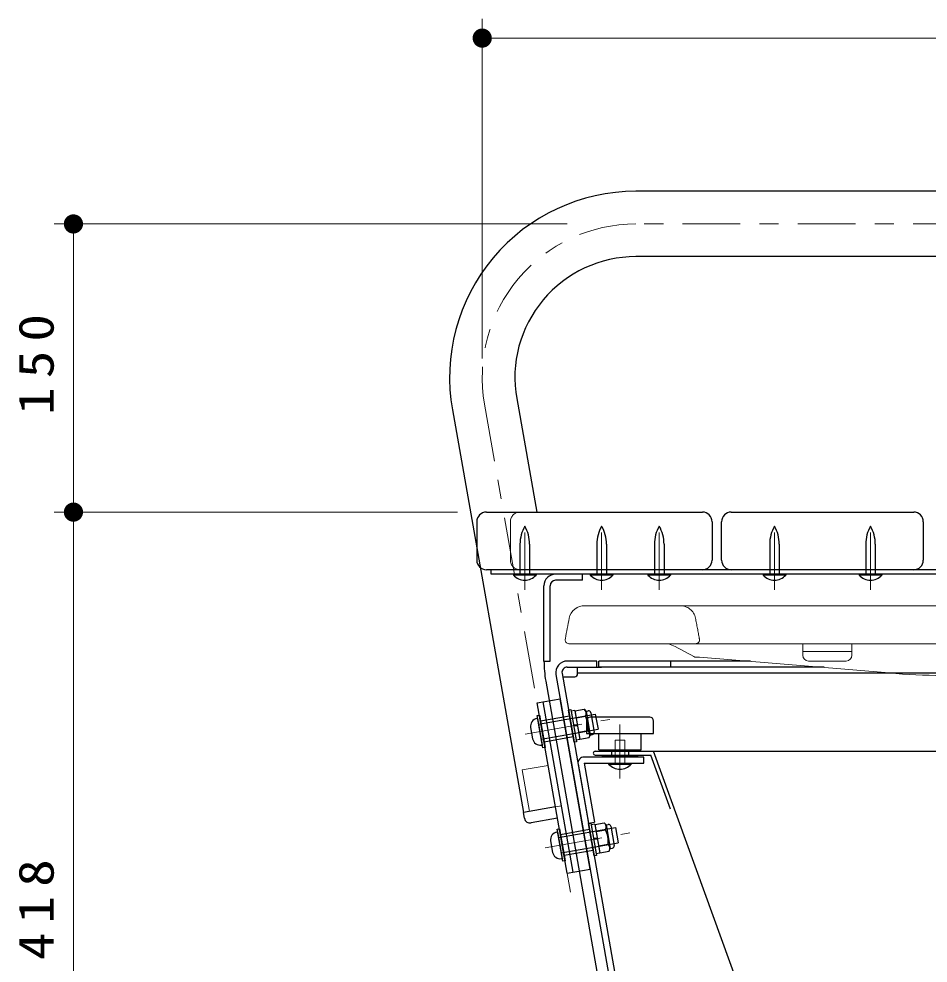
# Model space of a CAD drawing. Units: millimetres on the paper, scale 1:10. Extents: x -385 to 0, y -5 to 267.
# Drawn here: x -280.37 to -233.03, y 110.28 to 159.43 of the extents above; entities that cross this region are included whole.
import ezdxf

# ---------------------------------------------------------------- set-up
doc = ezdxf.new("R2010")
doc.units = ezdxf.units.MM
doc.linetypes.add('USER1', pattern=[4.5, 2.5, -2])
doc.linetypes.add('USER2', pattern=[6, 3, -1, 1, -1])
doc.layers.add('LY_1', color=7, linetype='Continuous', lineweight=13)
doc.styles.add('ＭＳ ゴシック', font='')
doc.styles.get('ＭＳ ゴシック').set_extended_font_data('MS Gothic')

# ---------------------------------------------------------------- blocks, each defined once
blk = doc.blocks.new('filled_dot')
at = {"color": 0, "linetype": 'Continuous', "lineweight": -2, "const_width": 1.25}
blk.add_lwpolyline([(-0.625, 0, 1), (0.625, 0, 1)], format="xyb", close=True, dxfattribs=at)

msp = doc.modelspace()

# ---------------------------------------------------------------- linework, layer by layer
at = {"layer": 'LY_1'}
for p, q in [((-256.246, 141.757), (-256.246, 159.431)), ((-256.246, 158.431), (-198.813, 158.431)), ((-251.831, 148.757), (-278.53, 148.757)), ((-277.53, 133.757), (-277.53, 148.757)), ((-257.53, 133.757), (-278.53, 133.757)), ((-277.53, 92.007), (-277.53, 133.757)), ((-250.899, 128.88), (-222.8, 128.88)), ((-215.978, 126.907), (-251.73, 126.907)), ((-239.558, 126.502), (-239.558, 126.907)), ((-237, 126.507), (-237, 126.907)), ((-237, 126.507), (-239.558, 126.507)), ((-239.558, 126.307), (-239.558, 126.502)), ((-237, 126.307), (-237, 126.507)), ((-244.93, 126.207), (-245.13, 126.207)), ((-235.055, 125.385), (-244.93, 126.207)), ((-237.3, 126.007), (-239.258, 126.007))]:
    msp.add_line(p, q, dxfattribs=at)
at = {"layer": 'LY_1', "lineweight": 25}
for p, q in [((-206.813, 150.457), (-248.246, 150.457)), ((-206.813, 147.057), (-248.246, 147.057)), ((-254.45, 139.663), (-253.409, 133.757)), ((-257.799, 139.073), (-254.103, 118.114)), ((-254.28, 132.093), (-254.28, 130.527)), ((-253.78, 132.093), (-253.78, 130.527)), ((-250.28, 132.093), (-250.28, 130.527)), ((-249.78, 132.093), (-249.78, 130.527)), ((-247.28, 132.093), (-247.28, 130.527)), ((-246.78, 132.093), (-246.78, 130.527)), ((-241.28, 132.093), (-241.28, 130.527)), ((-240.78, 132.093), (-240.78, 130.527)), ((-236.28, 132.093), (-236.28, 130.527)), ((-235.78, 132.093), (-235.78, 130.527)), ((-253.44, 130.527), (-254.62, 130.527)), ((-254.62, 130.527), (-254.62, 130.477)), ((-253.44, 130.477), (-254.62, 130.477)), ((-253.44, 130.527), (-253.44, 130.477)), ((-249.44, 130.527), (-250.62, 130.527)), ((-250.62, 130.527), (-250.62, 130.477)), ((-249.44, 130.477), (-250.62, 130.477)), ((-249.44, 130.527), (-249.44, 130.477)), ((-246.44, 130.527), (-247.62, 130.527)), ((-247.62, 130.527), (-247.62, 130.477)), ((-246.44, 130.477), (-247.62, 130.477)), ((-246.44, 130.527), (-246.44, 130.477)), ((-240.44, 130.527), (-241.62, 130.527)), ((-241.62, 130.527), (-241.62, 130.477)), ((-240.44, 130.477), (-241.62, 130.477)), ((-240.44, 130.527), (-240.44, 130.477)), ((-235.44, 130.527), (-236.62, 130.527)), ((-236.62, 130.527), (-236.62, 130.477)), ((-235.44, 130.477), (-236.62, 130.477)), ((-235.44, 130.527), (-235.44, 130.477)), ((-253.384, 123.826), (-252.182, 124.038)), ((-251.506, 115.018), (-253.069, 123.882)), ((-250.62, 115.175), (-252.182, 124.038)), ((-251.821, 114.963), (-253.384, 123.826)), ((-251.754, 123.453), (-251.636, 123.474)), ((-251.459, 121.779), (-251.754, 123.453)), ((-251.636, 123.474), (-251.341, 121.8)), ((-251.425, 123.43), (-251.622, 123.395)), ((-251.622, 123.395), (-251.355, 121.879)), ((-251.425, 123.43), (-251.158, 121.913)), ((-251.422, 123.411), (-250.932, 123.497)), ((-251.422, 123.411), (-251.161, 121.933)), ((-250.932, 123.497), (-250.839, 123.386)), ((-250.839, 123.386), (-250.726, 123.406)), ((-250.839, 123.386), (-250.622, 122.155)), ((-253.402, 123.01), (-253.363, 123.017)), ((-253.389, 123.165), (-253.271, 123.186)), ((-253.094, 121.491), (-253.389, 123.165)), ((-253.363, 123.017), (-253.12, 121.639)), ((-253.311, 122.722), (-250.357, 123.243)), ((-253.271, 123.186), (-252.976, 121.512)), ((-253.219, 122.89), (-251.702, 123.158)), ((-251.357, 123.041), (-250.867, 123.128)), ((-250.823, 122.882), (-250.823, 122.232)), ((-247.523, 123.082), (-250.623, 123.082)), ((-250.592, 123.313), (-250.415, 122.308)), ((-250.357, 123.243), (-250.218, 122.455)), ((-247.323, 122.232), (-247.323, 122.882)), ((-253.727, 122.547), (-253.623, 121.956)), ((-253.172, 121.934), (-250.218, 122.455)), ((-251.292, 122.672), (-251.498, 122.69)), ((-251.282, 122.619), (-251.489, 122.637)), ((-251.226, 122.302), (-250.737, 122.389)), ((-253.028, 121.807), (-251.511, 122.075)), ((-251.158, 121.913), (-251.355, 121.879)), ((-251.161, 121.933), (-250.671, 122.019)), ((-250.823, 122.232), (-247.323, 122.232)), ((-250.671, 122.019), (-250.622, 122.155)), ((-250.622, 122.155), (-250.509, 122.175)), ((-250.173, 121.382), (-250.173, 122.232)), ((-247.973, 121.382), (-247.973, 122.232)), ((-253.159, 121.632), (-253.12, 121.639)), ((-252.976, 121.512), (-253.094, 121.491)), ((-251.341, 121.8), (-251.459, 121.779)), ((-250.173, 121.382), (-247.973, 121.382)), ((-250.013, 121.382), (-248.133, 121.382)), ((-250.013, 121.032), (-248.133, 121.032)), ((-249.513, 121.382), (-249.513, 121.032)), ((-248.633, 121.382), (-248.633, 121.032)), ((-249.663, 120.687), (-248.483, 120.687)), ((-249.663, 120.687), (-249.663, 120.637)), ((-249.663, 120.637), (-248.483, 120.637)), ((-248.483, 120.687), (-248.483, 120.637)), ((-252.429, 118.41), (-254.103, 118.114)), ((-254.051, 117.819), (-254.103, 118.114)), ((-252.325, 117.819), (-253.703, 117.576)), ((-250.712, 117.544), (-250.594, 117.565)), ((-250.417, 115.87), (-250.712, 117.544)), ((-250.594, 117.565), (-250.299, 115.891)), ((-250.383, 117.521), (-250.58, 117.487)), ((-250.58, 117.487), (-250.313, 115.97)), ((-250.383, 117.521), (-250.116, 116.005)), ((-250.38, 117.502), (-249.89, 117.588)), ((-250.38, 117.502), (-250.119, 116.024)), ((-249.89, 117.588), (-249.797, 117.477)), ((-249.797, 117.477), (-249.684, 117.497)), ((-249.797, 117.477), (-249.58, 116.246)), ((-252.361, 117.102), (-252.321, 117.108)), ((-252.347, 117.256), (-252.229, 117.277)), ((-252.052, 115.582), (-252.347, 117.256)), ((-252.321, 117.108), (-252.078, 115.73)), ((-252.269, 116.813), (-249.315, 117.334)), ((-252.229, 117.277), (-251.934, 115.603)), ((-252.177, 116.982), (-250.66, 117.249)), ((-250.315, 117.133), (-249.825, 117.219)), ((-249.55, 117.404), (-249.373, 116.4)), ((-249.315, 117.334), (-249.176, 116.546)), ((-252.685, 116.638), (-252.581, 116.047)), ((-252.13, 116.025), (-249.176, 116.546)), ((-250.25, 116.763), (-250.456, 116.781)), ((-250.24, 116.71), (-250.447, 116.728)), ((-251.986, 115.898), (-250.469, 116.166)), ((-250.116, 116.005), (-250.313, 115.97)), ((-250.185, 116.393), (-249.695, 116.48)), ((-250.119, 116.024), (-249.629, 116.11)), ((-249.629, 116.11), (-249.58, 116.246)), ((-249.58, 116.246), (-249.467, 116.266)), ((-252.118, 115.723), (-252.078, 115.73)), ((-251.934, 115.603), (-252.052, 115.582)), ((-250.299, 115.891), (-250.417, 115.87)), ((-251.821, 114.963), (-250.62, 115.175))]:
    msp.add_line(p, q, dxfattribs=at)
at = {"layer": 'LY_1', "linetype": 'USER2'}
for p, q in [((-206.813, 148.757), (-248.246, 148.757)), ((-256.124, 139.368), (-251.645, 113.966)), ((-254.03, 129.704), (-254.03, 133.347)), ((-250.03, 129.704), (-250.03, 133.347)), ((-247.03, 129.704), (-247.03, 133.347)), ((-241.03, 129.704), (-241.03, 133.347)), ((-236.03, 129.704), (-236.03, 133.347)), ((-254.012, 122.192), (-249.61, 122.968)), ((-249.073, 122.71), (-249.073, 119.885)), ((-252.97, 116.283), (-248.569, 117.059))]:
    msp.add_line(p, q, dxfattribs=at)
at = {"layer": 'LY_1', "color": 40, "lineweight": 25}
for p, q in [((-256.03, 133.757), (-244.78, 133.757)), ((-243.28, 133.757), (-233.78, 133.757)), ((-256.53, 133.257), (-256.53, 131.257)), ((-244.28, 133.257), (-244.28, 131.257)), ((-243.78, 131.257), (-243.78, 133.257)), ((-233.28, 133.257), (-233.28, 131.257)), ((-244.78, 130.757), (-256.03, 130.757)), ((-233.78, 130.757), (-243.28, 130.757))]:
    msp.add_line(p, q, dxfattribs=at)
at = {"layer": 'LY_1', "color": 40, "linetype": 'USER1'}
msp.add_line((-254.78, 133.257), (-254.78, 131.257), dxfattribs=at)
at = {"layer": 'LY_1', "color": 5, "lineweight": 25}
for p, q in [((-255.78, 130.527), (-255.78, 130.757)), ((-199.28, 130.757), (-255.78, 130.757)), ((-227.53, 130.527), (-255.78, 130.527)), ((-251.03, 130.207), (-251.03, 130.527)), ((-253.03, 126.007), (-253.03, 129.927)), ((-252.71, 126.007), (-252.71, 129.927)), ((-251.03, 130.207), (-252.43, 130.207)), ((-253.03, 126.007), (-252.71, 126.007)), ((-252.939, 124.966), (-247.507, 94.16))]:
    msp.add_line(p, q, dxfattribs=at)
at = {"layer": 'LY_1', "color": 5, "linetype": 'USER1'}
msp.add_line((-254.03, 130.527), (-254.03, 130.757), dxfattribs=at)
at = {"layer": 'LY_1', "color": 3, "lineweight": 25}
for p, q in [((-250.28, 126.007), (-251.815, 126.007)), ((-250.28, 125.687), (-250.28, 126.007)), ((-252.091, 125.363), (-246.307, 92.559)), ((-251.815, 125.687), (-250.03, 125.687)), ((-251.28, 125.337), (-251.28, 125.687)), ((-228.03, 125.367), (-251.28, 125.367)), ((-252.406, 125.308), (-246.622, 92.503)), ((-252.06, 125.187), (-251.43, 125.187)), ((-247.823, 121.007), (-250.942, 121.007)), ((-247.823, 120.687), (-247.823, 121.007)), ((-251.257, 120.632), (-250.715, 117.561)), ((-250.942, 120.687), (-247.823, 120.687)), ((-250.942, 120.687), (-250.4, 117.616)), ((-250.715, 117.561), (-250.4, 117.616))]:
    msp.add_line(p, q, dxfattribs=at)
at = {"layer": 'LY_1', "color": 4, "lineweight": 25}
for p, q in [((-250.18, 125.687), (-250.18, 126.007)), ((-242.28, 126.007), (-250.18, 126.007)), ((-246.43, 125.687), (-246.43, 126.007)), ((-238.44, 125.687), (-250.18, 125.687))]:
    msp.add_line(p, q, dxfattribs=at)
at = {"layer": 'LY_1', "linetype": 'USER1'}
for p, q in [((-249.323, 121.887), (-249.323, 120.687)), ((-249.323, 121.887), (-248.823, 121.887)), ((-248.823, 121.887), (-248.823, 120.687)), ((-252.811, 120.576), (-254.17, 120.337)), ((-253.788, 118.17), (-254.17, 120.337)), ((-252.429, 118.41), (-252.114, 118.465))]:
    msp.add_line(p, q, dxfattribs=at)
at = {"layer": 'LY_1', "color": 32, "lineweight": 25}
for p, q in [((-250.367, 121.307), (-204.693, 121.307)), ((-250.367, 121.107), (-247.467, 121.107)), ((-246.444, 118.287), (-247.467, 121.107)), ((-242.766, 108.73), (-247.326, 121.307))]:
    msp.add_line(p, q, dxfattribs=at)
at = {"layer": 'LY_1', "lineweight": 25}
for centre, radius, start, end in [((-248.246, 140.757), 9.7, 90, 190), ((-248.246, 140.757), 6.3, 90, 190), ((-252.409, 132.093), 1.871, 150.0371, 180), ((-255.65, 132.093), 1.871, 0, 29.9629), ((-248.409, 132.093), 1.871, 150.0371, 180), ((-251.65, 132.093), 1.871, 0, 29.9629), ((-245.409, 132.093), 1.871, 150.0371, 180), ((-248.65, 132.093), 1.871, 0, 29.9629), ((-239.409, 132.093), 1.871, 150.0371, 180), ((-242.65, 132.093), 1.871, 0, 29.9629), ((-234.409, 132.093), 1.871, 150.0371, 180), ((-237.65, 132.093), 1.871, 0, 29.9629), ((-254.03, 131.017), 0.799, 222.4359, 317.5641), ((-250.03, 131.017), 0.799, 222.4359, 317.5641), ((-247.03, 131.017), 0.799, 222.4359, 317.5641), ((-241.03, 131.017), 0.799, 222.4359, 317.5641), ((-236.03, 131.017), 0.799, 222.4359, 317.5641), ((-251.169, 123.265), 0.332, 335.6158, 44.3841), ((-250.706, 123.293), 0.115, 10, 100), ((-253.333, 122.616), 0.4, 100, 190), ((-251.968, 122.553), 1.242, 352.4121, 27.5879), ((-250.623, 122.882), 0.2, 90, 180), ((-247.523, 122.882), 0.2, 0, 90), ((-250.974, 122.156), 0.332, 335.6159, 44.3841), ((-253.229, 122.026), 0.4, 190, 280), ((-250.528, 122.288), 0.115, 280, 10), ((-249.073, 121.177), 0.799, 222.4359, 317.5641), ((-253.755, 117.871), 0.3, 190, 280), ((-250.128, 117.356), 0.332, 335.6158, 44.3841), ((-249.664, 117.384), 0.115, 10, 100), ((-252.291, 116.708), 0.4, 100, 190), ((-250.926, 116.644), 1.242, 352.4121, 27.5879), ((-252.187, 116.117), 0.4, 190, 280), ((-249.932, 116.247), 0.332, 335.6159, 44.3841), ((-249.487, 116.38), 0.115, 280, 10)]:
    msp.add_arc(centre, radius, start, end, dxfattribs=at)
at = {"layer": 'LY_1', "linetype": 'USER2'}
msp.add_arc((-248.246, 140.757), 8, 90, 190, dxfattribs=at)
at = {"layer": 'LY_1', "color": 40, "lineweight": 25}
for centre, start, end in [((-256.03, 133.257), 90, 180), ((-244.78, 133.257), 0, 90), ((-243.28, 133.257), 90, 180), ((-233.78, 133.257), 0, 90), ((-256.03, 131.257), 180, 270), ((-244.78, 131.257), 270, 0), ((-243.28, 131.257), 180, 270), ((-233.78, 131.257), 270, 0)]:
    msp.add_arc(centre, 0.5, start, end, dxfattribs=at)
at = {"layer": 'LY_1', "color": 40, "linetype": 'USER1'}
for centre, start, end in [((-254.28, 133.257), 90, 180), ((-254.28, 131.257), 180, 270)]:
    msp.add_arc(centre, 0.5, start, end, dxfattribs=at)
at = {"layer": 'LY_1', "color": 5, "lineweight": 25}
for centre, radius, start, end in [((-252.43, 129.927), 0.6, 90, 180), ((-252.43, 129.927), 0.28, 90, 180), ((-247.03, 126.007), 6, 180, 190)]:
    msp.add_arc(centre, radius, start, end, dxfattribs=at)
at = {"layer": 'LY_1'}
for centre, radius, start, end in [((-250.934, 128.081), 0.8, 87.4792, 168.7302), ((-202.683, 118.466), 50, 168.7302, 169.9676), ((-251.73, 127.107), 0.2, 160.0148, 270), ((-251.354, 115.915), 12, 59.3242, 66.358), ((-245.13, 126.407), 0.2, 239.3242, 270), ((-239.258, 126.307), 0.3, 180, 270), ((-237.3, 126.307), 0.3, 270, 0), ((-232.282, 155.256), 30, 264.6961, 270)]:
    msp.add_arc(centre, radius, start, end, dxfattribs=at)
at = {"layer": 'LY_1', "linetype": 'USER1'}
for centre, radius, start, end in [((-245.926, 128.081), 0.8, 11.2698, 92.5208), ((-294.178, 118.466), 50, 10.0324, 11.2698), ((-245.13, 127.107), 0.2, 270, 19.9852)]:
    msp.add_arc(centre, radius, start, end, dxfattribs=at)
at = {"layer": 'LY_1', "color": 3, "lineweight": 25}
for centre, radius, start, end in [((-251.815, 125.407), 0.6, 90, 190), ((-251.815, 125.407), 0.28, 90, 190), ((-251.43, 125.337), 0.15, 270, 0), ((-250.942, 120.687), 0.32, 90, 190)]:
    msp.add_arc(centre, radius, start, end, dxfattribs=at)
at = {"layer": 'LY_1', "color": 32, "lineweight": 25}
msp.add_arc((-250.367, 121.207), 0.1, 90, 270, dxfattribs=at)

# ---------------------------------------------------------------- block references
at = {"layer": 'LY_1', "xscale": 0.4, "yscale": 0.4}
msp.add_blockref('filled_dot', (-256.246, 158.431), dxfattribs=at)
for p, rotation in [((-277.53, 148.757), 270), ((-277.53, 133.757), 90), ((-277.53, 133.757), 270)]:
    msp.add_blockref('filled_dot', p, dxfattribs=dict(at, rotation=rotation))

# ---------------------------------------------------------------- texts
at = {"layer": 'LY_1', "char_height": 1.833, "attachment_point": 8, "rotation": 90, "style": 'ＭＳ ゴシック'}
for s, insert in [('\\T1.33;\\W1.15;150', (-278.53, 141.679)), ('\\T1.33;\\W1.15;418', (-278.53, 113.299))]:
    msp.add_mtext(s, dxfattribs=dict(at, insert=insert))

doc.saveas('drawing.dxf')
